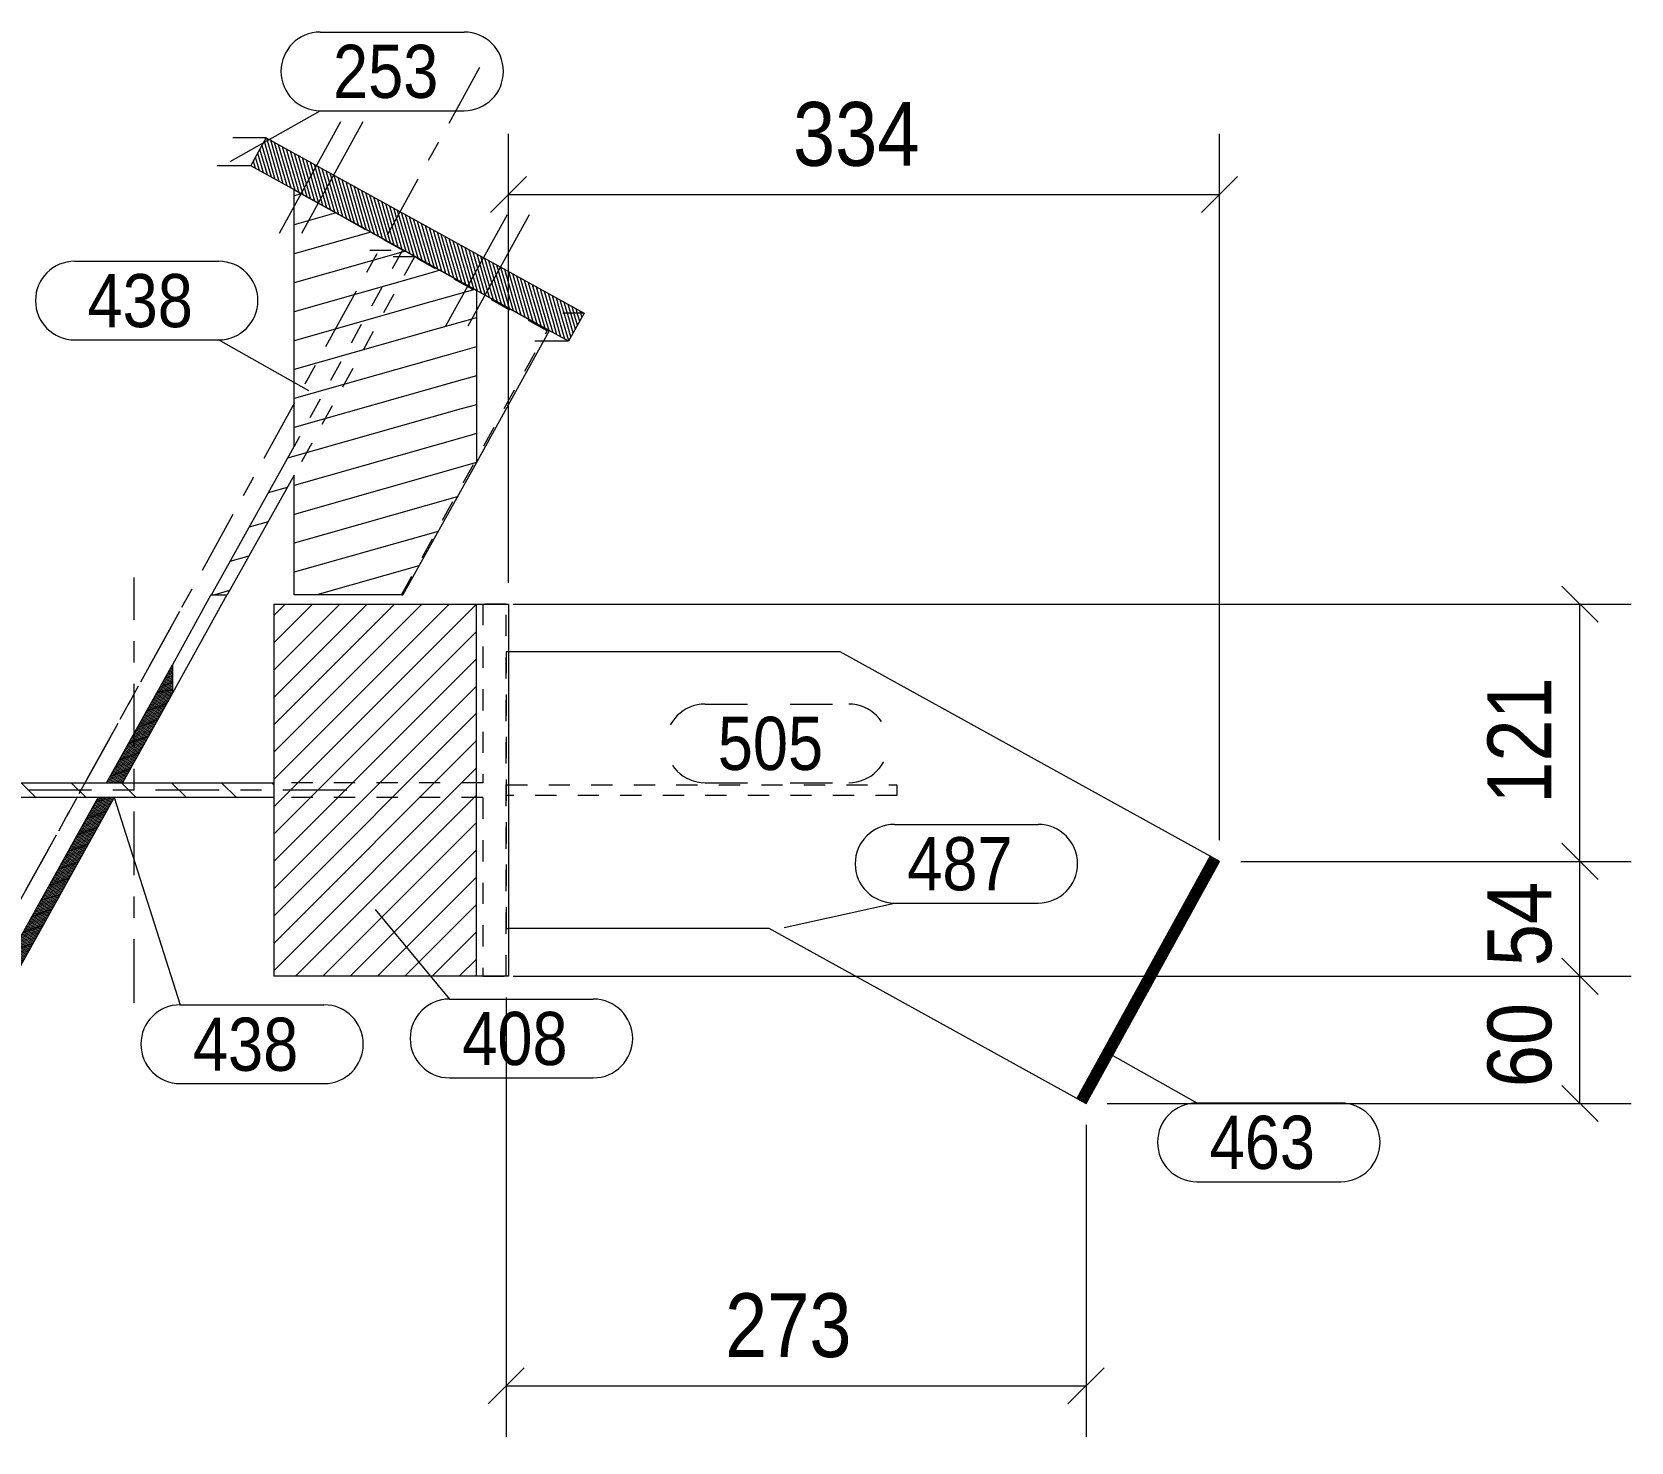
# Model space of a CAD drawing. Header units: millimetres. Extents: x 2 to 825, y 1 to 579.
# Drawn here: x 649.1 to 724.3, y 271 to 337.3 of the extents above; entities that cross this region are included whole.
import ezdxf

# ---------------------------------------------------------------- set-up
doc = ezdxf.new("R2010")
doc.units = ezdxf.units.MM
for name, pattern in [('XKITLINE00', [0]), ('XKITLINE01', [4, 1, -1, 1, -1]), ('XKITLINE02', [4, 2, -2]), ('XKITLINE03', [6, 3, -1, 1, -1])]:
    doc.linetypes.add(name, pattern=pattern)
for name, color, linetype, lineweight in [('Bolt', 3, 'Continuous', 0), ('Dimensions', 7, 'Continuous', 0), ('OtherObjectType', 7, 'Continuous', 0), ('Part', 2, 'Continuous', 0), ('PartMark', 7, 'Continuous', 0)]:
    doc.layers.add(name, color=color, linetype=linetype, lineweight=lineweight)
doc.styles.add('ARIAL', font='ARIAL.TTF')

# ---------------------------------------------------------------- blocks, each defined once
blk = doc.blocks.new('*A6')
at = {"layer": 'Part', "color": 7, "linetype": 'XKITLINE00', "lineweight": 0}
for p, q in [((637.495, 308.38), (636.395, 309.48)), ((637.495, 306.022), (636.395, 307.122)), ((637.495, 303.665), (636.395, 304.765)), ((637.495, 301.308), (636.395, 302.408)), ((639.852, 301.308), (639.152, 302.008)), ((642.209, 301.308), (641.509, 302.008)), ((644.567, 301.308), (643.867, 302.008)), ((646.924, 301.308), (646.224, 302.008)), ((649.281, 301.308), (648.581, 302.008)), ((651.639, 301.308), (650.939, 302.008)), ((653.996, 301.308), (653.296, 302.008)), ((656.353, 301.308), (655.653, 302.008)), ((658.71, 301.308), (658.01, 302.008)), ((660.45, 301.926), (660.368, 302.008)), ((637.495, 298.95), (636.395, 300.05)), ((637.495, 296.593), (636.395, 297.693)), ((637.495, 294.236), (636.395, 295.336)), ((636.457, 292.916), (636.395, 292.978))]:
    blk.add_line(p, q, dxfattribs=at)
blk = doc.blocks.new('*A7')
at = {"layer": 'Part', "color": 7, "linetype": 'XKITLINE00', "lineweight": 0}
for p, q in [((652.701, 300.847), (651.813, 300.595)), ((652.744, 300.924), (651.856, 300.672)), ((652.787, 301.001), (651.899, 300.749)), ((652.83, 301.077), (651.941, 300.825)), ((652.872, 301.154), (651.984, 300.902)), ((652.915, 301.231), (652.027, 300.979)), ((652.958, 301.308), (652.07, 301.056)), ((652.73, 301.308), (652.113, 301.133)), ((652.502, 301.308), (652.156, 301.209)), ((652.275, 301.308), (652.24, 301.298)), ((652.273, 300.079), (651.385, 299.827)), ((652.315, 300.156), (651.427, 299.904)), ((652.358, 300.233), (651.47, 299.981)), ((652.401, 300.31), (651.513, 300.058)), ((652.444, 300.386), (651.556, 300.134)), ((652.487, 300.463), (651.599, 300.211)), ((652.53, 300.54), (651.642, 300.288)), ((652.572, 300.617), (651.684, 300.365)), ((652.615, 300.693), (651.727, 300.441)), ((652.658, 300.77), (651.77, 300.518)), ((651.844, 299.311), (650.956, 299.059)), ((651.887, 299.388), (650.999, 299.136)), ((651.93, 299.465), (651.042, 299.213)), ((651.973, 299.542), (651.085, 299.29)), ((652.016, 299.618), (651.127, 299.366)), ((652.058, 299.695), (651.17, 299.443)), ((652.101, 299.772), (651.213, 299.52)), ((652.144, 299.849), (651.256, 299.597)), ((652.187, 299.926), (651.299, 299.674)), ((652.23, 300.002), (651.342, 299.75)), ((651.459, 298.62), (650.571, 298.368)), ((651.501, 298.697), (650.613, 298.445)), ((651.544, 298.774), (650.656, 298.522)), ((651.587, 298.851), (650.699, 298.599)), ((651.63, 298.927), (650.742, 298.675)), ((651.673, 299.004), (650.785, 298.752)), ((651.716, 299.081), (650.828, 298.829)), ((651.758, 299.158), (650.87, 298.906)), ((651.801, 299.235), (650.913, 298.983)), ((651.03, 297.852), (650.142, 297.6)), ((651.073, 297.929), (650.185, 297.677)), ((651.116, 298.006), (650.228, 297.754)), ((651.159, 298.083), (650.271, 297.831)), ((651.202, 298.16), (650.313, 297.908)), ((651.244, 298.236), (650.356, 297.984)), ((651.287, 298.313), (650.399, 298.061)), ((651.33, 298.39), (650.442, 298.138)), ((651.373, 298.467), (650.485, 298.215)), ((651.416, 298.543), (650.528, 298.291)), ((650.602, 297.085), (649.714, 296.833)), ((650.645, 297.161), (649.757, 296.909)), ((650.687, 297.238), (649.799, 296.986)), ((650.73, 297.315), (649.842, 297.063)), ((650.773, 297.392), (649.885, 297.14)), ((650.816, 297.468), (649.928, 297.216)), ((650.859, 297.545), (649.971, 297.293)), ((650.902, 297.622), (650.014, 297.37)), ((650.945, 297.699), (650.056, 297.447)), ((650.987, 297.776), (650.099, 297.524)), ((650.173, 296.317), (649.285, 296.065)), ((650.216, 296.393), (649.328, 296.141)), ((650.259, 296.47), (649.371, 296.218)), ((650.302, 296.547), (649.414, 296.295)), ((650.345, 296.624), (649.457, 296.372)), ((650.388, 296.701), (649.5, 296.449)), ((650.43, 296.777), (649.542, 296.525)), ((650.473, 296.854), (649.585, 296.602)), ((650.516, 296.931), (649.628, 296.679)), ((650.559, 297.008), (649.671, 296.756)), ((649.745, 295.549), (648.857, 295.297)), ((649.788, 295.626), (648.9, 295.374)), ((649.831, 295.702), (648.943, 295.45)), ((649.873, 295.779), (648.985, 295.527)), ((649.916, 295.856), (649.028, 295.604)), ((649.959, 295.933), (649.071, 295.681)), ((650.002, 296.01), (649.114, 295.758)), ((650.045, 296.086), (649.157, 295.834)), ((650.088, 296.163), (649.2, 295.911)), ((650.131, 296.24), (649.242, 295.988)), ((649.359, 294.858), (648.471, 294.606)), ((649.402, 294.935), (648.514, 294.683)), ((649.445, 295.011), (648.557, 294.759)), ((649.488, 295.088), (648.6, 294.836)), ((649.531, 295.165), (648.643, 294.913)), ((649.574, 295.242), (648.686, 294.99)), ((649.616, 295.318), (648.728, 295.066)), ((649.659, 295.395), (648.771, 295.143)), ((649.702, 295.472), (648.814, 295.22)), ((648.931, 294.09), (648.043, 293.838)), ((648.974, 294.167), (648.086, 293.915)), ((649.017, 294.243), (648.129, 293.991)), ((649.06, 294.32), (648.171, 294.068)), ((649.102, 294.397), (648.214, 294.145)), ((649.145, 294.474), (648.257, 294.222)), ((649.188, 294.551), (648.3, 294.299)), ((649.231, 294.627), (648.343, 294.375)), ((649.274, 294.704), (648.386, 294.452)), ((649.317, 294.781), (648.428, 294.529)), ((648.503, 293.322), (647.615, 293.07)), ((648.545, 293.399), (647.657, 293.147)), ((648.588, 293.476), (647.7, 293.224)), ((648.631, 293.552), (647.743, 293.3)), ((648.674, 293.629), (647.786, 293.377)), ((648.717, 293.706), (647.829, 293.454)), ((648.76, 293.783), (647.872, 293.531)), ((648.802, 293.86), (647.914, 293.608)), ((648.845, 293.936), (647.957, 293.684)), ((648.888, 294.013), (648, 293.761)), ((648.074, 292.554), (647.186, 292.302)), ((648.117, 292.631), (647.229, 292.379)), ((648.16, 292.708), (647.272, 292.456)), ((648.203, 292.785), (647.315, 292.533)), ((648.246, 292.861), (647.357, 292.609)), ((648.288, 292.938), (647.4, 292.686)), ((648.331, 293.015), (647.443, 292.763)), ((648.374, 293.092), (647.486, 292.84)), ((648.417, 293.168), (647.529, 292.916)), ((648.46, 293.245), (647.572, 292.993)), ((647.646, 291.786), (646.758, 291.534)), ((647.689, 291.863), (646.801, 291.611)), ((647.731, 291.94), (646.843, 291.688)), ((647.774, 292.017), (646.886, 291.765)), ((647.817, 292.093), (646.929, 291.841)), ((647.86, 292.17), (646.972, 291.918)), ((647.903, 292.247), (647.015, 291.995)), ((647.946, 292.324), (647.058, 292.072)), ((647.988, 292.401), (647.1, 292.149)), ((648.031, 292.477), (647.143, 292.225)), ((647.26, 291.095), (646.372, 290.843)), ((647.303, 291.172), (646.415, 290.92)), ((647.346, 291.249), (646.458, 290.997)), ((647.389, 291.326), (646.501, 291.074)), ((647.432, 291.402), (646.543, 291.15)), ((647.474, 291.479), (646.586, 291.227)), ((647.517, 291.556), (646.629, 291.304)), ((647.56, 291.633), (646.672, 291.381)), ((647.603, 291.71), (646.715, 291.458)), ((646.832, 290.327), (645.944, 290.075)), ((646.875, 290.404), (645.987, 290.152)), ((646.917, 290.481), (646.029, 290.229)), ((646.96, 290.558), (646.072, 290.306)), ((647.003, 290.635), (646.115, 290.383)), ((647.046, 290.711), (646.158, 290.459)), ((647.089, 290.788), (646.201, 290.536)), ((647.132, 290.865), (646.244, 290.613)), ((647.175, 290.942), (646.286, 290.69)), ((647.217, 291.018), (646.329, 290.766)), ((646.403, 289.56), (645.515, 289.308)), ((646.446, 289.636), (645.558, 289.384)), ((646.489, 289.713), (645.601, 289.461)), ((646.532, 289.79), (645.644, 289.538)), ((646.575, 289.867), (645.687, 289.615)), ((646.618, 289.943), (645.73, 289.691)), ((646.66, 290.02), (645.772, 289.768)), ((646.703, 290.097), (645.815, 289.845)), ((646.746, 290.174), (645.858, 289.922)), ((646.789, 290.251), (645.901, 289.999)), ((645.975, 288.792), (645.087, 288.54)), ((646.018, 288.868), (645.13, 288.616)), ((646.061, 288.945), (645.173, 288.693)), ((646.104, 289.022), (645.215, 288.77)), ((646.146, 289.099), (645.258, 288.847)), ((646.189, 289.176), (645.301, 288.924)), ((646.232, 289.252), (645.344, 289)), ((646.275, 289.329), (645.387, 289.077)), ((646.318, 289.406), (645.43, 289.154)), ((646.361, 289.483), (645.472, 289.231)), ((645.547, 288.024), (644.659, 287.772)), ((645.589, 288.101), (644.701, 287.849)), ((645.632, 288.177), (644.744, 287.925)), ((645.675, 288.254), (644.787, 288.002)), ((645.718, 288.331), (644.83, 288.079)), ((645.761, 288.408), (644.873, 288.156)), ((645.804, 288.485), (644.916, 288.233)), ((645.846, 288.561), (644.958, 288.309)), ((645.889, 288.638), (645.001, 288.386)), ((645.932, 288.715), (645.044, 288.463)), ((645.161, 287.333), (644.273, 287.081)), ((645.204, 287.41), (644.316, 287.158)), ((645.247, 287.486), (644.359, 287.234)), ((645.29, 287.563), (644.401, 287.311)), ((645.332, 287.64), (644.444, 287.388)), ((645.375, 287.717), (644.487, 287.465)), ((645.418, 287.793), (644.53, 287.541)), ((645.461, 287.87), (644.573, 287.618)), ((645.504, 287.947), (644.616, 287.695)), ((644.733, 286.565), (643.845, 286.313)), ((644.775, 286.642), (643.887, 286.39)), ((644.818, 286.718), (643.93, 286.466)), ((644.861, 286.795), (643.973, 286.543)), ((644.904, 286.872), (644.016, 286.62)), ((644.947, 286.949), (644.059, 286.697)), ((644.99, 287.026), (644.102, 286.774)), ((645.032, 287.102), (644.144, 286.85)), ((645.075, 287.179), (644.187, 286.927)), ((645.118, 287.256), (644.23, 287.004)), ((644.304, 285.797), (643.416, 285.545)), ((644.347, 285.874), (643.459, 285.622)), ((644.39, 285.951), (643.502, 285.699)), ((644.433, 286.027), (643.545, 285.775)), ((644.476, 286.104), (643.587, 285.852)), ((644.518, 286.181), (643.63, 285.929)), ((644.561, 286.258), (643.673, 286.006)), ((644.604, 286.335), (643.716, 286.083)), ((644.647, 286.411), (643.759, 286.159)), ((644.69, 286.488), (643.802, 286.236)), ((643.876, 285.029), (642.988, 284.777)), ((643.919, 285.106), (643.031, 284.854)), ((643.961, 285.183), (643.073, 284.931)), ((644.004, 285.26), (643.116, 285.008)), ((644.047, 285.336), (643.159, 285.084)), ((644.09, 285.413), (643.202, 285.161)), ((644.133, 285.49), (643.245, 285.238)), ((644.176, 285.567), (643.288, 285.315)), ((644.219, 285.643), (643.33, 285.391)), ((644.261, 285.72), (643.373, 285.468)), ((643.49, 284.338), (642.602, 284.086)), ((643.533, 284.415), (642.645, 284.163)), ((643.576, 284.492), (642.688, 284.24)), ((643.619, 284.568), (642.731, 284.316)), ((643.662, 284.645), (642.774, 284.393)), ((643.704, 284.722), (642.816, 284.47)), ((643.747, 284.799), (642.859, 284.547)), ((643.79, 284.876), (642.902, 284.624)), ((643.833, 284.952), (642.945, 284.7)), ((643.062, 283.57), (642.174, 283.318)), ((643.105, 283.647), (642.217, 283.395)), ((643.147, 283.724), (642.259, 283.472)), ((643.19, 283.801), (642.302, 283.549)), ((643.233, 283.877), (642.345, 283.625)), ((643.276, 283.954), (642.388, 283.702)), ((643.319, 284.031), (642.431, 283.779)), ((643.362, 284.108), (642.474, 283.856)), ((643.405, 284.185), (642.516, 283.933)), ((643.447, 284.261), (642.559, 284.009)), ((642.633, 282.802), (641.745, 282.55)), ((642.676, 282.879), (641.788, 282.627)), ((642.719, 282.956), (641.831, 282.704)), ((642.762, 283.033), (641.874, 282.781)), ((642.805, 283.11), (641.917, 282.858)), ((642.848, 283.186), (641.96, 282.934)), ((642.89, 283.263), (642.002, 283.011)), ((642.933, 283.34), (642.045, 283.088)), ((642.976, 283.417), (642.088, 283.165)), ((643.019, 283.493), (642.131, 283.241)), ((642.205, 282.035), (641.317, 281.783)), ((642.248, 282.111), (641.36, 281.859)), ((642.291, 282.188), (641.403, 281.936)), ((642.334, 282.265), (641.445, 282.013)), ((642.376, 282.342), (641.488, 282.09)), ((642.419, 282.418), (641.531, 282.166)), ((642.462, 282.495), (641.574, 282.243)), ((642.505, 282.572), (641.617, 282.32)), ((642.548, 282.649), (641.66, 282.397)), ((642.591, 282.726), (641.702, 282.474)), ((641.777, 281.267), (640.889, 281.015)), ((641.819, 281.343), (640.931, 281.091)), ((641.862, 281.42), (640.974, 281.168)), ((641.905, 281.497), (641.017, 281.245)), ((641.948, 281.574), (641.06, 281.322)), ((641.991, 281.651), (641.103, 281.399)), ((642.034, 281.727), (641.146, 281.475)), ((642.076, 281.804), (641.188, 281.552)), ((642.119, 281.881), (641.231, 281.629)), ((642.162, 281.958), (641.274, 281.706)), ((641.391, 280.576), (640.503, 280.324)), ((641.434, 280.652), (640.546, 280.4)), ((641.477, 280.729), (640.589, 280.477)), ((641.52, 280.806), (640.631, 280.554)), ((641.562, 280.883), (640.674, 280.631)), ((641.605, 280.96), (640.717, 280.708)), ((641.648, 281.036), (640.76, 280.784)), ((641.691, 281.113), (640.803, 280.861)), ((641.734, 281.19), (640.846, 280.938)), ((640.963, 279.808), (640.075, 279.556)), ((641.005, 279.885), (640.117, 279.633)), ((641.048, 279.961), (640.16, 279.709)), ((641.091, 280.038), (640.203, 279.786)), ((641.134, 280.115), (640.246, 279.863)), ((641.177, 280.192), (640.289, 279.94)), ((641.22, 280.268), (640.332, 280.016)), ((641.263, 280.345), (640.374, 280.093)), ((641.305, 280.422), (640.417, 280.17)), ((641.348, 280.499), (640.46, 280.247)), ((640.534, 279.04), (639.646, 278.788)), ((640.577, 279.117), (639.689, 278.865)), ((640.62, 279.193), (639.732, 278.941)), ((640.663, 279.27), (639.775, 279.018)), ((640.706, 279.347), (639.818, 279.095)), ((640.748, 279.424), (639.86, 279.172)), ((640.791, 279.501), (639.903, 279.249)), ((640.834, 279.577), (639.946, 279.325)), ((640.877, 279.654), (639.989, 279.402)), ((640.92, 279.731), (640.032, 279.479)), ((640.106, 278.272), (639.218, 278.02)), ((640.149, 278.349), (639.261, 278.097)), ((640.191, 278.426), (639.303, 278.174)), ((640.234, 278.502), (639.346, 278.25)), ((640.277, 278.579), (639.389, 278.327)), ((640.32, 278.656), (639.432, 278.404)), ((640.363, 278.733), (639.475, 278.481)), ((640.406, 278.81), (639.518, 278.558)), ((640.449, 278.886), (639.56, 278.634)), ((640.491, 278.963), (639.603, 278.711)), ((639.347, 277.54), (638.875, 277.406)), ((639.33, 277.599), (638.918, 277.483)), ((639.313, 277.659), (638.961, 277.559)), ((639.296, 277.719), (639.004, 277.636)), ((639.279, 277.779), (639.046, 277.713)), ((639.262, 277.839), (639.089, 277.79)), ((639.245, 277.898), (639.132, 277.866)), ((639.228, 277.958), (639.175, 277.943)), ((640.063, 278.195), (639.228, 277.958)), ((640.02, 278.118), (639.245, 277.898)), ((639.977, 278.042), (639.262, 277.839)), ((639.934, 277.965), (639.279, 277.779)), ((639.892, 277.888), (639.296, 277.719)), ((639.849, 277.811), (639.313, 277.659)), ((639.806, 277.735), (639.33, 277.599)), ((639.763, 277.658), (639.347, 277.54)), ((639.72, 277.581), (639.364, 277.48)), ((639.677, 277.504), (639.381, 277.42)), ((639.432, 277.241), (638.661, 277.022)), ((639.449, 277.181), (638.676, 276.961)), ((639.415, 277.3), (638.704, 277.099)), ((639.398, 277.36), (638.746, 277.175)), ((639.463, 277.12), (638.753, 276.919)), ((639.381, 277.42), (638.789, 277.252)), ((639.42, 277.043), (638.83, 276.876)), ((639.364, 277.48), (638.832, 277.329)), ((639.378, 276.967), (638.908, 276.833)), ((639.335, 276.89), (638.985, 276.791)), ((639.292, 276.813), (639.062, 276.748)), ((639.635, 277.427), (639.398, 277.36)), ((639.592, 277.351), (639.415, 277.3)), ((639.549, 277.274), (639.432, 277.241)), ((639.506, 277.197), (639.449, 277.181)), ((639.249, 276.736), (639.167, 276.713))]:
    blk.add_line(p, q, dxfattribs=at)
blk = doc.blocks.new('*A8')
at = {"layer": 'Part', "color": 7, "linetype": 'XKITLINE00', "lineweight": 0}
for p, q in [((661.77, 329.692), (661.417, 329.592)), ((663.399, 328.793), (661.417, 328.231)), ((665.027, 327.895), (661.417, 326.87)), ((666.656, 326.996), (661.417, 325.509)), ((667.495, 325.874), (661.417, 324.149)), ((668.284, 326.097), (667.495, 325.874)), ((669.913, 325.199), (667.853, 324.614)), ((667.853, 324.614), (661.417, 322.788)), ((669.997, 323.862), (668.21, 323.355)), ((668.21, 323.355), (661.417, 321.427)), ((668.567, 322.096), (661.417, 320.067)), ((669.997, 322.501), (668.567, 322.096)), ((669.997, 321.14), (668.925, 320.836)), ((668.925, 320.836), (661.417, 318.706)), ((669.997, 319.78), (669.282, 319.577)), ((669.282, 319.577), (661.11, 317.258)), ((669.639, 318.318), (661.417, 315.984)), ((669.997, 318.419), (669.639, 318.318)), ((669.997, 317.058), (661.417, 314.624)), ((661.096, 315.893), (660.208, 315.641)), ((669.095, 315.442), (661.417, 313.263)), ((660.194, 314.277), (659.306, 314.025)), ((668.193, 313.825), (661.417, 311.902)), ((659.292, 312.66), (658.404, 312.408)), ((667.291, 312.208), (662.486, 310.845)), ((658.39, 311.043), (657.691, 310.845)), ((655.51, 306.874), (655.28, 306.809)), ((655.493, 306.934), (655.323, 306.886)), ((655.476, 306.994), (655.365, 306.962)), ((655.459, 307.054), (655.408, 307.039)), ((655.697, 307.186), (655.451, 307.116)), ((655.697, 307.121), (655.459, 307.054)), ((655.697, 307.056), (655.476, 306.994)), ((655.697, 306.992), (655.493, 306.934)), ((655.697, 307.25), (655.494, 307.193)), ((655.697, 306.927), (655.51, 306.874)), ((655.697, 306.862), (655.527, 306.814)), ((655.697, 307.315), (655.537, 307.27)), ((655.697, 307.38), (655.58, 307.346)), ((655.697, 307.444), (655.622, 307.423)), ((655.696, 307.509), (655.665, 307.5)), ((655.654, 306.139), (654.766, 305.887)), ((655.697, 306.216), (654.809, 305.964)), ((655.68, 306.276), (654.851, 306.041)), ((655.663, 306.336), (654.894, 306.118)), ((655.646, 306.396), (654.937, 306.195)), ((655.629, 306.455), (654.98, 306.271)), ((655.612, 306.515), (655.023, 306.348)), ((655.595, 306.575), (655.066, 306.425)), ((655.578, 306.635), (655.108, 306.502)), ((655.561, 306.695), (655.151, 306.578)), ((655.544, 306.755), (655.194, 306.655)), ((655.527, 306.814), (655.237, 306.732)), ((655.697, 306.798), (655.544, 306.755)), ((655.697, 306.733), (655.561, 306.695)), ((655.697, 306.669), (655.578, 306.635)), ((655.697, 306.604), (655.595, 306.575)), ((655.697, 306.539), (655.612, 306.515)), ((655.697, 306.475), (655.629, 306.455)), ((655.697, 306.41), (655.646, 306.396)), ((655.697, 306.345), (655.663, 306.336)), ((655.697, 306.281), (655.68, 306.276)), ((655.225, 305.372), (654.337, 305.12)), ((655.268, 305.448), (654.38, 305.196)), ((655.311, 305.525), (654.423, 305.273)), ((655.354, 305.602), (654.466, 305.35)), ((655.397, 305.679), (654.509, 305.427)), ((655.44, 305.755), (654.551, 305.503)), ((655.482, 305.832), (654.594, 305.58)), ((655.525, 305.909), (654.637, 305.657)), ((655.568, 305.986), (654.68, 305.734)), ((655.611, 306.063), (654.723, 305.811)), ((654.797, 304.604), (653.909, 304.352)), ((654.84, 304.68), (653.952, 304.428)), ((654.883, 304.757), (653.995, 304.505)), ((654.925, 304.834), (654.037, 304.582)), ((654.968, 304.911), (654.08, 304.659)), ((655.011, 304.988), (654.123, 304.736)), ((655.054, 305.064), (654.166, 304.812)), ((655.097, 305.141), (654.209, 304.889)), ((655.14, 305.218), (654.252, 304.966)), ((655.183, 305.295), (654.294, 305.043)), ((654.369, 303.836), (653.48, 303.584)), ((654.411, 303.913), (653.523, 303.661)), ((654.454, 303.989), (653.566, 303.737)), ((654.497, 304.066), (653.609, 303.814)), ((654.54, 304.143), (653.652, 303.891)), ((654.583, 304.22), (653.695, 303.968)), ((654.626, 304.297), (653.738, 304.045)), ((654.668, 304.373), (653.78, 304.121)), ((654.711, 304.45), (653.823, 304.198)), ((654.754, 304.527), (653.866, 304.275)), ((653.94, 303.068), (653.052, 302.816)), ((653.983, 303.145), (653.095, 302.893)), ((654.026, 303.222), (653.138, 302.97)), ((654.069, 303.298), (653.181, 303.046)), ((654.111, 303.375), (653.223, 303.123)), ((654.154, 303.452), (653.266, 303.2)), ((654.197, 303.529), (653.309, 303.277)), ((654.24, 303.605), (653.352, 303.353)), ((654.283, 303.682), (653.395, 303.43)), ((654.326, 303.759), (653.438, 303.507)), ((653.555, 302.377), (652.666, 302.125)), ((653.597, 302.454), (652.709, 302.202)), ((653.64, 302.53), (652.752, 302.278)), ((653.683, 302.607), (652.795, 302.355)), ((653.726, 302.684), (652.838, 302.432)), ((653.769, 302.761), (652.881, 302.509)), ((653.812, 302.838), (652.924, 302.586)), ((653.854, 302.914), (652.966, 302.662)), ((653.897, 302.991), (653.009, 302.739)), ((653.512, 302.3), (652.624, 302.048)), ((653.469, 302.223), (652.709, 302.008)), ((653.426, 302.147), (652.937, 302.008)), ((653.383, 302.07), (653.165, 302.008))]:
    blk.add_line(p, q, dxfattribs=at)
blk = doc.blocks.new('*A10')
at = {"layer": 'Part', "color": 7, "linetype": 'XKITLINE00', "lineweight": 0}
for p, q in [((660.163, 330.579), (659.814, 331.786)), ((660.35, 330.476), (659.918, 331.971)), ((660.536, 330.373), (660.021, 332.156)), ((660.723, 330.27), (660.133, 332.311)), ((660.909, 330.167), (660.32, 332.208)), ((661.096, 330.064), (660.506, 332.105)), ((661.282, 329.961), (660.693, 332.002)), ((661.469, 329.858), (660.88, 331.899)), ((661.656, 329.755), (661.066, 331.796)), ((661.842, 329.652), (661.253, 331.693)), ((659.603, 330.888), (659.504, 331.23)), ((659.79, 330.785), (659.608, 331.415)), ((659.976, 330.682), (659.711, 331.601)), ((662.029, 329.549), (661.439, 331.59)), ((662.215, 329.446), (661.626, 331.487)), ((662.402, 329.343), (661.813, 331.384)), ((662.589, 329.24), (661.999, 331.281)), ((662.775, 329.137), (662.186, 331.178)), ((662.962, 329.034), (662.372, 331.075)), ((663.148, 328.931), (662.559, 330.972)), ((663.335, 328.828), (662.746, 330.869)), ((663.522, 328.726), (662.932, 330.766)), ((663.708, 328.623), (663.119, 330.663)), ((663.895, 328.52), (663.305, 330.56)), ((664.081, 328.417), (663.492, 330.457)), ((664.268, 328.314), (663.679, 330.354)), ((664.455, 328.211), (663.865, 330.251)), ((664.641, 328.108), (664.052, 330.148)), ((664.828, 328.005), (664.238, 330.045)), ((665.014, 327.902), (664.425, 329.942)), ((665.201, 327.799), (664.612, 329.84)), ((665.388, 327.696), (664.798, 329.737)), ((665.574, 327.593), (664.985, 329.634)), ((665.761, 327.49), (665.171, 329.531)), ((665.947, 327.387), (665.358, 329.428)), ((666.134, 327.284), (665.544, 329.325)), ((666.32, 327.181), (665.731, 329.222)), ((666.507, 327.078), (665.918, 329.119)), ((666.694, 326.975), (666.104, 329.016)), ((666.88, 326.872), (666.291, 328.913)), ((667.067, 326.769), (666.477, 328.81)), ((667.253, 326.666), (666.664, 328.707)), ((667.44, 326.563), (666.851, 328.604)), ((667.627, 326.46), (667.037, 328.501)), ((667.813, 326.357), (667.224, 328.398)), ((668, 326.254), (667.41, 328.295)), ((668.186, 326.152), (667.597, 328.192)), ((668.373, 326.049), (667.784, 328.089)), ((668.56, 325.946), (667.97, 327.986)), ((668.746, 325.843), (668.157, 327.883)), ((668.933, 325.74), (668.343, 327.78)), ((669.119, 325.637), (668.53, 327.677)), ((669.306, 325.534), (668.717, 327.574)), ((669.493, 325.431), (668.903, 327.471)), ((669.679, 325.328), (669.09, 327.368)), ((669.866, 325.225), (669.276, 327.266)), ((670.052, 325.122), (669.463, 327.163)), ((670.239, 325.019), (669.65, 327.06)), ((670.426, 324.916), (669.836, 326.957)), ((670.612, 324.813), (670.023, 326.854)), ((670.799, 324.71), (670.209, 326.751)), ((670.985, 324.607), (670.396, 326.648)), ((671.172, 324.504), (670.582, 326.545)), ((671.359, 324.401), (670.769, 326.442)), ((671.545, 324.298), (670.956, 326.339)), ((671.732, 324.195), (671.142, 326.236)), ((671.918, 324.092), (671.329, 326.133)), ((672.105, 323.989), (671.515, 326.03)), ((672.291, 323.886), (671.702, 325.927)), ((672.478, 323.783), (671.889, 325.824)), ((672.665, 323.68), (672.075, 325.721)), ((672.851, 323.578), (672.262, 325.618)), ((673.034, 323.488), (672.448, 325.515)), ((673.179, 323.53), (672.635, 325.412)), ((673.323, 323.572), (672.822, 325.309)), ((673.468, 323.614), (673.008, 325.206)), ((673.613, 323.656), (673.195, 325.103)), ((673.758, 323.697), (673.381, 325)), ((673.903, 323.739), (673.568, 324.897)), ((674.047, 323.781), (673.755, 324.794)), ((674.192, 323.823), (673.941, 324.692)), ((674.337, 323.865), (674.128, 324.589)), ((674.482, 323.907), (674.314, 324.486)), ((674.626, 323.948), (674.501, 324.383)), ((674.771, 323.99), (674.688, 324.28)), ((674.916, 324.032), (674.874, 324.177)), ((673.038, 323.475), (673.034, 323.488)), ((673.224, 323.372), (673.179, 323.53)), ((673.411, 323.269), (673.323, 323.572)), ((673.598, 323.166), (673.468, 323.614)), ((673.784, 323.063), (673.613, 323.656)), ((673.971, 322.96), (673.758, 323.697)), ((674.157, 322.857), (673.903, 323.739)), ((674.337, 322.777), (674.047, 323.781)), ((674.441, 322.962), (674.192, 323.823)), ((674.544, 323.148), (674.337, 323.865)), ((674.647, 323.333), (674.482, 323.907)), ((674.751, 323.518), (674.626, 323.948)), ((674.854, 323.703), (674.771, 323.99)), ((674.957, 323.889), (674.916, 324.032))]:
    blk.add_line(p, q, dxfattribs=at)
blk = doc.blocks.new('*A11')
at = {"layer": 'Part', "color": 7, "linetype": 'XKITLINE00', "lineweight": 0}
for p, q in [((661.007, 310.408), (660.463, 309.864)), ((662.292, 310.408), (660.463, 308.579)), ((663.576, 310.408), (660.463, 307.295)), ((664.86, 310.408), (660.463, 306.011)), ((666.144, 310.408), (660.463, 304.727)), ((667.428, 310.408), (660.463, 303.443)), ((668.712, 310.408), (660.463, 302.159)), ((669.997, 310.408), (660.463, 300.874)), ((669.997, 310.408), (669.997, 310.408)), ((669.997, 309.124), (660.463, 299.59)), ((669.997, 307.839), (660.463, 298.306)), ((669.997, 306.555), (660.463, 297.022)), ((669.997, 305.271), (660.463, 295.738)), ((669.997, 303.987), (660.463, 294.453)), ((669.997, 302.703), (660.463, 293.169)), ((669.997, 301.418), (661.486, 292.908)), ((669.997, 300.134), (662.77, 292.908)), ((669.997, 298.85), (664.054, 292.908)), ((669.997, 297.566), (665.338, 292.908)), ((669.997, 296.282), (666.623, 292.908)), ((669.997, 294.998), (667.907, 292.908)), ((669.997, 293.713), (669.191, 292.908))]:
    blk.add_line(p, q, dxfattribs=at)
blk = doc.blocks.new('*A12')
at = {"layer": 'Part', "color": 7, "linetype": 'XKITLINE00', "lineweight": 0}
for p, q in [((704.685, 297.84), (704.006, 297.644)), ((704.718, 297.899), (704.039, 297.703)), ((704.751, 297.958), (704.071, 297.762)), ((704.783, 298.017), (704.104, 297.821)), ((704.816, 298.076), (704.136, 297.88)), ((704.848, 298.135), (704.169, 297.938)), ((704.881, 298.194), (704.201, 297.997)), ((704.913, 298.253), (704.234, 298.056)), ((704.946, 298.311), (704.266, 298.115)), ((704.887, 298.344), (704.299, 298.174)), ((704.828, 298.377), (704.332, 298.233)), ((704.769, 298.409), (704.364, 298.292)), ((704.71, 298.442), (704.397, 298.351)), ((704.651, 298.474), (704.429, 298.41)), ((704.592, 298.507), (704.462, 298.469)), ((704.52, 298.536), (704.494, 298.528)), ((704.262, 297.073), (703.583, 296.877)), ((704.295, 297.132), (703.616, 296.936)), ((704.327, 297.191), (703.648, 296.995)), ((704.36, 297.25), (703.681, 297.054)), ((704.393, 297.309), (703.713, 297.113)), ((704.425, 297.368), (703.746, 297.172)), ((704.458, 297.427), (703.778, 297.231)), ((704.49, 297.486), (703.811, 297.29)), ((704.523, 297.545), (703.843, 297.349)), ((704.555, 297.604), (703.876, 297.408)), ((704.588, 297.663), (703.908, 297.467)), ((704.62, 297.722), (703.941, 297.526)), ((704.653, 297.781), (703.974, 297.585)), ((703.839, 296.307), (703.16, 296.111)), ((703.872, 296.366), (703.192, 296.17)), ((703.904, 296.425), (703.225, 296.228)), ((703.937, 296.484), (703.258, 296.287)), ((703.969, 296.543), (703.29, 296.346)), ((704.002, 296.601), (703.323, 296.405)), ((704.035, 296.66), (703.355, 296.464)), ((704.067, 296.719), (703.388, 296.523)), ((704.1, 296.778), (703.42, 296.582)), ((704.132, 296.837), (703.453, 296.641)), ((704.165, 296.896), (703.485, 296.7)), ((704.197, 296.955), (703.518, 296.759)), ((704.23, 297.014), (703.55, 296.818)), ((703.449, 295.599), (702.769, 295.403)), ((703.481, 295.658), (702.802, 295.462)), ((703.514, 295.717), (702.834, 295.521)), ((703.546, 295.776), (702.867, 295.58)), ((703.579, 295.835), (702.899, 295.639)), ((703.611, 295.894), (702.932, 295.698)), ((703.644, 295.953), (702.965, 295.757)), ((703.676, 296.012), (702.997, 295.816)), ((703.709, 296.071), (703.03, 295.875)), ((703.742, 296.13), (703.062, 295.934)), ((703.774, 296.189), (703.095, 295.993)), ((703.807, 296.248), (703.127, 296.052)), ((703.026, 294.833), (702.346, 294.636)), ((703.058, 294.891), (702.379, 294.695)), ((703.091, 294.95), (702.411, 294.754)), ((703.123, 295.009), (702.444, 294.813)), ((703.156, 295.068), (702.476, 294.872)), ((703.188, 295.127), (702.509, 294.931)), ((703.221, 295.186), (702.541, 294.99)), ((703.253, 295.245), (702.574, 295.049)), ((703.286, 295.304), (702.607, 295.108)), ((703.318, 295.363), (702.639, 295.167)), ((703.351, 295.422), (702.672, 295.226)), ((703.384, 295.481), (702.704, 295.285)), ((703.416, 295.54), (702.737, 295.344)), ((702.602, 294.066), (701.923, 293.87)), ((702.635, 294.125), (701.956, 293.929)), ((702.668, 294.184), (701.988, 293.988)), ((702.7, 294.243), (702.021, 294.047)), ((702.733, 294.302), (702.053, 294.106)), ((702.765, 294.361), (702.086, 294.165)), ((702.798, 294.42), (702.118, 294.224)), ((702.83, 294.479), (702.151, 294.283)), ((702.863, 294.538), (702.183, 294.342)), ((702.895, 294.597), (702.216, 294.401)), ((702.928, 294.656), (702.249, 294.46)), ((702.96, 294.715), (702.281, 294.518)), ((702.993, 294.774), (702.314, 294.577)), ((702.179, 293.299), (701.5, 293.103)), ((702.212, 293.358), (701.532, 293.162)), ((702.244, 293.417), (701.565, 293.221)), ((702.277, 293.476), (701.598, 293.28)), ((702.309, 293.535), (701.63, 293.339)), ((702.342, 293.594), (701.663, 293.398)), ((702.375, 293.653), (701.695, 293.457)), ((702.407, 293.712), (701.728, 293.516)), ((702.44, 293.771), (701.76, 293.575)), ((702.472, 293.83), (701.793, 293.634)), ((702.505, 293.889), (701.825, 293.693)), ((702.537, 293.948), (701.858, 293.752)), ((702.57, 294.007), (701.89, 293.811)), ((701.789, 292.592), (701.109, 292.396)), ((701.821, 292.651), (701.142, 292.455)), ((701.854, 292.71), (701.174, 292.514)), ((701.886, 292.769), (701.207, 292.573)), ((701.919, 292.828), (701.24, 292.632)), ((701.951, 292.887), (701.272, 292.691)), ((701.984, 292.946), (701.305, 292.75)), ((702.017, 293.005), (701.337, 292.808)), ((702.049, 293.064), (701.37, 292.867)), ((702.082, 293.123), (701.402, 292.926)), ((702.114, 293.182), (701.435, 292.985)), ((702.147, 293.24), (701.467, 293.044)), ((701.366, 291.825), (700.686, 291.629)), ((701.398, 291.884), (700.719, 291.688)), ((701.431, 291.943), (700.751, 291.747)), ((701.463, 292.002), (700.784, 291.806)), ((701.496, 292.061), (700.816, 291.865)), ((701.528, 292.12), (700.849, 291.924)), ((701.561, 292.179), (700.882, 291.983)), ((701.593, 292.238), (700.914, 292.042)), ((701.626, 292.297), (700.947, 292.101)), ((701.659, 292.356), (700.979, 292.16)), ((701.691, 292.415), (701.012, 292.219)), ((701.724, 292.474), (701.044, 292.278)), ((701.756, 292.533), (701.077, 292.337)), ((700.942, 291.059), (700.263, 290.863)), ((700.975, 291.118), (700.296, 290.922)), ((701.008, 291.177), (700.328, 290.981)), ((701.04, 291.236), (700.361, 291.04)), ((701.073, 291.295), (700.393, 291.098)), ((701.105, 291.354), (700.426, 291.157)), ((701.138, 291.413), (700.458, 291.216)), ((701.17, 291.472), (700.491, 291.275)), ((701.203, 291.53), (700.523, 291.334)), ((701.235, 291.589), (700.556, 291.393)), ((701.268, 291.648), (700.589, 291.452)), ((701.3, 291.707), (700.621, 291.511)), ((701.333, 291.766), (700.654, 291.57)), ((700.519, 290.292), (699.84, 290.096)), ((700.552, 290.351), (699.873, 290.155)), ((700.584, 290.41), (699.905, 290.214)), ((700.617, 290.469), (699.938, 290.273)), ((700.65, 290.528), (699.97, 290.332)), ((700.682, 290.587), (700.003, 290.391)), ((700.715, 290.646), (700.035, 290.45)), ((700.747, 290.705), (700.068, 290.509)), ((700.78, 290.764), (700.1, 290.568)), ((700.812, 290.823), (700.133, 290.627)), ((700.845, 290.882), (700.165, 290.686)), ((700.877, 290.941), (700.198, 290.745)), ((700.91, 291), (700.231, 290.804)), ((700.129, 289.585), (699.449, 289.389)), ((700.161, 289.644), (699.482, 289.447)), ((700.194, 289.703), (699.515, 289.506)), ((700.226, 289.762), (699.547, 289.565)), ((700.259, 289.82), (699.58, 289.624)), ((700.292, 289.879), (699.612, 289.683)), ((700.324, 289.938), (699.645, 289.742)), ((700.357, 289.997), (699.677, 289.801)), ((700.389, 290.056), (699.71, 289.86)), ((700.422, 290.115), (699.742, 289.919)), ((700.454, 290.174), (699.775, 289.978)), ((700.487, 290.233), (699.807, 290.037)), ((699.706, 288.818), (699.026, 288.622)), ((699.738, 288.877), (699.059, 288.681)), ((699.771, 288.936), (699.091, 288.74)), ((699.803, 288.995), (699.124, 288.799)), ((699.836, 289.054), (699.156, 288.858)), ((699.868, 289.113), (699.189, 288.917)), ((699.901, 289.172), (699.222, 288.976)), ((699.933, 289.231), (699.254, 289.035)), ((699.966, 289.29), (699.287, 289.094)), ((699.999, 289.349), (699.319, 289.153)), ((700.031, 289.408), (699.352, 289.212)), ((700.064, 289.467), (699.384, 289.271)), ((700.096, 289.526), (699.417, 289.33)), ((699.283, 288.052), (698.603, 287.855)), ((699.315, 288.11), (698.636, 287.914)), ((699.348, 288.169), (698.668, 287.973)), ((699.38, 288.228), (698.701, 288.032)), ((699.413, 288.287), (698.733, 288.091)), ((699.445, 288.346), (698.766, 288.15)), ((699.478, 288.405), (698.798, 288.209)), ((699.51, 288.464), (698.831, 288.268)), ((699.543, 288.523), (698.864, 288.327)), ((699.575, 288.582), (698.896, 288.386)), ((699.608, 288.641), (698.929, 288.445)), ((699.641, 288.7), (698.961, 288.504)), ((699.673, 288.759), (698.994, 288.563)), ((698.924, 287.403), (698.245, 287.207)), ((698.892, 287.344), (698.25, 287.159)), ((698.957, 287.462), (698.278, 287.266)), ((698.859, 287.285), (698.309, 287.126)), ((698.99, 287.521), (698.31, 287.325)), ((699.022, 287.58), (698.343, 287.384)), ((699.055, 287.639), (698.375, 287.443)), ((699.087, 287.698), (698.408, 287.502)), ((699.12, 287.757), (698.44, 287.561)), ((699.152, 287.816), (698.473, 287.62)), ((699.185, 287.875), (698.506, 287.679)), ((699.217, 287.934), (698.538, 287.737)), ((699.25, 287.993), (698.571, 287.796)), ((698.827, 287.226), (698.368, 287.093)), ((698.794, 287.167), (698.427, 287.061)), ((698.762, 287.108), (698.486, 287.028)), ((698.729, 287.049), (698.545, 286.996)), ((698.696, 286.99), (698.604, 286.963))]:
    blk.add_line(p, q, dxfattribs=at)
blk = doc.blocks.new('*A89')
at = {"layer": 'Bolt', "color": 3, "linetype": 'XKITLINE00', "lineweight": 0}
for p, q in [((660.728, 327.845), (663.623, 333.092)), ((661.777, 327.845), (664.672, 333.092)), ((668.554, 323.479), (671.449, 328.725)), ((669.603, 323.479), (672.498, 328.725))]:
    blk.add_line(p, q, dxfattribs=at)
blk = doc.blocks.new('*A90')
at = {"layer": 'Part', "color": 7, "linetype": 'XKITLINE03', "lineweight": 0}
for p, q in [((653.895, 291.658), (653.895, 311.658)), ((663.895, 301.658), (643.895, 301.658))]:
    blk.add_line(p, q, dxfattribs=at)
at = {"layer": 'Part', "color": 2, "linetype": 'XKITLINE00', "lineweight": 0}
for p, q in [((636.395, 292.908), (636.395, 310.408)), ((636.395, 310.408), (637.495, 310.408)), ((637.495, 310.408), (637.495, 302.008)), ((637.495, 302.008), (660.463, 302.008)), ((660.463, 302.008), (660.463, 301.308)), ((660.463, 301.308), (637.495, 301.308)), ((637.495, 301.308), (637.495, 292.908)), ((636.395, 292.908), (637.495, 292.908))]:
    blk.add_line(p, q, dxfattribs=at)
at = {"layer": 'Part', "color": 7, "linetype": 'XKITLINE01', "lineweight": 0}
for p, q in [((671.395, 310.408), (670.295, 310.408)), ((670.295, 310.408), (670.295, 302.008)), ((671.395, 292.908), (671.395, 310.408)), ((670.295, 302.008), (660.463, 302.008)), ((670.295, 301.308), (660.463, 301.308)), ((670.295, 301.308), (670.295, 292.908)), ((670.295, 292.908), (671.395, 292.908))]:
    blk.add_line(p, q, dxfattribs=at)
blk = doc.blocks.new('*A91')
at = {"layer": 'Part', "color": 7, "linetype": 'XKITLINE03', "lineweight": 0}
blk.add_line((656.027, 310.052), (632.868, 268.08), dxfattribs=at)
at = {"layer": 'Part', "color": 2, "linetype": 'XKITLINE00', "lineweight": 0}
for p, q in [((638.639, 276.982), (652.211, 301.308)), ((652.958, 301.308), (639.21, 276.667)), ((652.211, 301.308), (652.958, 301.308)), ((639.21, 276.667), (638.639, 276.982))]:
    blk.add_line(p, q, dxfattribs=at)
at = {"layer": 'Part', "color": 7, "linetype": 'XKITLINE01', "lineweight": 0}
for p, q in [((652.211, 301.308), (650.629, 301.308)), ((638.639, 276.982), (637.057, 276.982)), ((639.21, 276.667), (637.629, 276.667))]:
    blk.add_line(p, q, dxfattribs=at)
blk = doc.blocks.new('*A92')
at = {"layer": 'Part', "color": 7, "linetype": 'XKITLINE03', "lineweight": 0}
blk.add_line((670.141, 335.63), (646.764, 293.264), dxfattribs=at)
at = {"layer": 'Part', "color": 2, "linetype": 'XKITLINE00', "lineweight": 0}
for p, q in [((661.417, 329.887), (669.997, 325.153)), ((661.417, 317.808), (661.417, 329.887)), ((673.412, 323.247), (669.997, 325.153)), ((669.997, 325.153), (669.997, 317.058)), ((673.412, 323.247), (669.997, 317.058)), ((657.532, 310.845), (661.417, 317.808)), ((669.997, 317.058), (666.53, 310.845)), ((661.417, 316.468), (658.279, 310.845)), ((661.417, 310.845), (661.417, 316.468)), ((658.251, 310.845), (655.697, 306.216)), ((657.511, 310.845), (655.697, 307.556)), ((657.511, 310.845), (657.532, 310.845)), ((657.511, 310.845), (657.532, 310.845)), ((657.532, 310.845), (658.279, 310.845)), ((666.53, 310.845), (661.417, 310.845)), ((652.601, 302.008), (655.697, 307.556)), ((655.697, 307.556), (655.697, 306.216)), ((655.697, 306.216), (653.349, 302.008)), ((652.601, 302.008), (653.349, 302.008))]:
    blk.add_line(p, q, dxfattribs=at)
at = {"layer": 'Part', "color": 7, "linetype": 'XKITLINE01', "lineweight": 0}
for p, q in [((666.513, 327.044), (661.417, 329.887)), ((666.513, 327.044), (661.417, 317.808)), ((667.078, 326.728), (661.417, 316.468)), ((664.988, 327.044), (666.513, 327.044)), ((667.078, 326.728), (665.56, 326.728)), ((673.317, 323.247), (667.078, 326.728)), ((666.474, 310.845), (673.317, 323.247)), ((673.412, 323.247), (673.317, 323.247)), ((666.474, 310.845), (666.53, 310.845)), ((651.02, 302.008), (652.601, 302.008))]:
    blk.add_line(p, q, dxfattribs=at)
blk = doc.blocks.new('*A94')
at = {"layer": 'Part', "color": 2, "linetype": 'XKITLINE00', "lineweight": 0}
for p, q in [((660.113, 332.322), (658.532, 332.322)), ((659.381, 331.01), (660.113, 332.322)), ((660.113, 332.322), (675.061, 324.074)), ((659.381, 331.01), (657.8, 331.01)), ((674.329, 322.762), (659.381, 331.01)), ((675.061, 324.074), (674.329, 322.762)), ((674.329, 322.762), (673.144, 322.762))]:
    blk.add_line(p, q, dxfattribs=at)
at = {"layer": 'Part', "color": 7, "linetype": 'XKITLINE01', "lineweight": 0}
for p, q in [((675.061, 324.074), (673.48, 324.074)), ((673.144, 322.762), (672.748, 322.762))]:
    blk.add_line(p, q, dxfattribs=at)
blk = doc.blocks.new('*A95')
at = {"layer": 'Part', "color": 2, "linetype": 'XKITLINE00', "lineweight": 0}
for p, q in [((660.463, 310.408), (671.499, 310.408)), ((660.463, 310.408), (660.463, 292.908)), ((669.997, 292.908), (669.997, 310.408)), ((671.499, 310.408), (671.499, 292.908)), ((671.499, 292.908), (660.463, 292.908))]:
    blk.add_line(p, q, dxfattribs=at)
at = {"layer": 'Part', "color": 7, "linetype": 'XKITLINE01', "lineweight": 0}
blk.add_line((671.395, 292.908), (671.395, 310.408), dxfattribs=at)
blk = doc.blocks.new('*A96')
at = {"layer": 'Part', "color": 2, "linetype": 'XKITLINE00', "lineweight": 0}
for p, q in [((704.508, 298.553), (698.226, 287.172)), ((704.946, 298.311), (704.508, 298.553)), ((698.664, 286.93), (704.946, 298.311)), ((698.664, 286.93), (698.226, 287.172))]:
    blk.add_line(p, q, dxfattribs=at)
blk = doc.blocks.new('*A97')
at = {"layer": 'Part', "color": 7, "linetype": 'XKITLINE01', "lineweight": 0}
for p, q in [((671.394, 301.408), (671.394, 301.908)), ((671.394, 301.908), (671.395, 301.908)), ((671.394, 301.908), (689.759, 301.908)), ((689.759, 301.908), (689.759, 301.408)), ((689.759, 301.408), (671.394, 301.408))]:
    blk.add_line(p, q, dxfattribs=at)
blk = doc.blocks.new('*A98')
at = {"layer": 'Part', "color": 7, "linetype": 'XKITLINE01', "lineweight": 0}
for p, q in [((671.395, 308.158), (671.395, 295.158)), ((671.499, 308.158), (671.395, 308.158)), ((704.946, 298.311), (704.508, 298.553)), ((698.664, 286.93), (704.946, 298.311)), ((671.395, 295.158), (671.499, 295.158)), ((698.226, 287.172), (698.664, 286.93))]:
    blk.add_line(p, q, dxfattribs=at)
at = {"layer": 'Part', "color": 2, "linetype": 'XKITLINE00', "lineweight": 0}
for p, q in [((687.108, 308.158), (671.499, 308.158)), ((704.508, 298.553), (687.108, 308.158)), ((683.758, 295.158), (671.499, 295.158)), ((698.226, 287.172), (683.758, 295.158))]:
    blk.add_line(p, q, dxfattribs=at)
blk = doc.blocks.new('*A256')
at = {"layer": 'Dimensions', "color": 7, "linetype": 'XKITLINE00', "lineweight": 0}
for p, q in [((721.046, 293.756), (722.743, 292.059)), ((671.724, 292.908), (724.295, 292.908)), ((721.895, 286.93), (721.895, 292.908)), ((721.046, 287.779), (722.743, 286.082)), ((699.664, 286.93), (724.295, 286.93))]:
    blk.add_line(p, q, dxfattribs=at)
at = {"layer": 'Dimensions', "color": 3}
for p in [(721.895, 292.908), (721.895, 286.93)]:
    blk.add_point(p, dxfattribs=at)
at = {"layer": 'Dimensions', "color": 3, "style": 'ARIAL', "width": 0.85}
blk.add_text('60', height=3, rotation=90.00021, dxfattribs=at).set_placement((720.545, 287.694))
blk = doc.blocks.new('*A257')
at = {"layer": 'Dimensions', "color": 7, "linetype": 'XKITLINE00', "lineweight": 0}
for p, q in [((721.046, 299.16), (722.743, 297.463)), ((705.946, 298.311), (724.295, 298.311)), ((721.895, 292.908), (721.895, 298.311)), ((721.046, 293.756), (722.743, 292.059)), ((671.724, 292.908), (724.295, 292.908))]:
    blk.add_line(p, q, dxfattribs=at)
at = {"layer": 'Dimensions', "color": 3}
for p in [(721.895, 298.311), (721.895, 292.908)]:
    blk.add_point(p, dxfattribs=at)
at = {"layer": 'Dimensions', "color": 3, "style": 'ARIAL', "width": 0.85}
blk.add_text('54', height=3, rotation=90.00021, dxfattribs=at).set_placement((720.545, 293.385))
blk = doc.blocks.new('*A258')
at = {"layer": 'Dimensions', "color": 7, "linetype": 'XKITLINE00', "lineweight": 0}
for p, q in [((721.046, 311.256), (722.743, 309.559)), ((671.727, 310.408), (724.295, 310.408)), ((721.895, 298.311), (721.895, 310.408)), ((721.046, 299.16), (722.743, 297.463)), ((705.946, 298.311), (724.295, 298.311))]:
    blk.add_line(p, q, dxfattribs=at)
at = {"layer": 'Dimensions', "color": 3}
for p in [(721.895, 310.408), (721.895, 298.311)]:
    blk.add_point(p, dxfattribs=at)
at = {"layer": 'Dimensions', "color": 3, "style": 'ARIAL', "width": 0.85}
blk.add_text('121', height=3, rotation=90.00021, dxfattribs=at).set_placement((720.545, 301.022))
blk = doc.blocks.new('*A259')
at = {"layer": 'Dimensions', "color": 7, "linetype": 'XKITLINE00', "lineweight": 0}
for p, q in [((671.395, 291.908), (671.395, 271.258)), ((698.664, 285.93), (698.664, 271.258)), ((672.243, 274.506), (670.546, 272.809)), ((699.512, 274.506), (697.815, 272.809)), ((671.395, 273.658), (698.664, 273.658))]:
    blk.add_line(p, q, dxfattribs=at)
at = {"layer": 'Dimensions', "color": 3}
for p in [(671.395, 273.658), (698.664, 273.658)]:
    blk.add_point(p, dxfattribs=at)
at = {"layer": 'Dimensions', "color": 3, "style": 'ARIAL', "width": 0.85}
blk.add_text('273', height=3, dxfattribs=at).set_placement((681.691, 275.008))
blk = doc.blocks.new('*A260')
at = {"layer": 'Dimensions', "color": 7, "linetype": 'XKITLINE00', "lineweight": 0}
for p, q in [((671.499, 311.408), (671.499, 332.508)), ((704.946, 299.311), (704.946, 332.508)), ((672.348, 330.506), (670.651, 328.809)), ((705.794, 330.506), (704.097, 328.809)), ((671.499, 329.658), (704.946, 329.658))]:
    blk.add_line(p, q, dxfattribs=at)
at = {"layer": 'Dimensions', "color": 3}
for p in [(671.499, 329.658), (704.946, 329.658)]:
    blk.add_point(p, dxfattribs=at)
at = {"layer": 'Dimensions', "color": 3, "style": 'ARIAL', "width": 0.85}
blk.add_text('334', height=3, dxfattribs=at).set_placement((684.885, 331.008))
blk = doc.blocks.new('*A261')
at = {"layer": 'PartMark', "color": 7, "linetype": 'XKITLINE00', "lineweight": 0}
for p, q in [((652.958, 301.308), (656.064, 291.566)), ((656.064, 291.566), (662.826, 291.566)), ((656.064, 287.866), (662.826, 287.866))]:
    blk.add_line(p, q, dxfattribs=at)
for centre, start, end in [((656.064, 289.716), 90, 270), ((662.826, 289.716), 270, 90)]:
    blk.add_arc(centre, 1.85, start, end, dxfattribs=at)
at = {"layer": 'PartMark', "color": 3, "style": 'ARIAL', "width": 0.85}
blk.add_text('438', height=2.5, dxfattribs=at).set_placement((656.664, 288.466))
blk = doc.blocks.new('*A262')
at = {"layer": 'PartMark', "color": 7, "linetype": 'XKITLINE00', "lineweight": 0}
for p, q in [((651.107, 326.523), (657.87, 326.523)), ((651.107, 322.823), (657.87, 322.823)), ((662.112, 320.43), (657.87, 322.823))]:
    blk.add_line(p, q, dxfattribs=at)
for centre, start, end in [((651.107, 324.673), 90, 270), ((657.87, 324.673), 270, 90)]:
    blk.add_arc(centre, 1.85, start, end, dxfattribs=at)
at = {"layer": 'PartMark', "color": 3, "style": 'ARIAL', "width": 0.85}
blk.add_text('438', height=2.5, dxfattribs=at).set_placement((651.707, 323.423))
blk = doc.blocks.new('*A264')
at = {"layer": 'PartMark', "color": 7, "linetype": 'XKITLINE00', "lineweight": 0}
for p, q in [((662.652, 337.299), (669.415, 337.299)), ((658.41, 331.207), (662.652, 333.599)), ((662.652, 333.599), (669.415, 333.599))]:
    blk.add_line(p, q, dxfattribs=at)
for centre, start, end in [((662.652, 335.449), 90, 270), ((669.415, 335.449), 270, 90)]:
    blk.add_arc(centre, 1.85, start, end, dxfattribs=at)
at = {"layer": 'PartMark', "color": 3, "style": 'ARIAL', "width": 0.85}
blk.add_text('253', height=2.5, dxfattribs=at).set_placement((663.252, 334.199))
blk = doc.blocks.new('*A265')
at = {"layer": 'PartMark', "color": 7, "linetype": 'XKITLINE00', "lineweight": 0}
for p, q in [((665.23, 296.049), (668.73, 291.837)), ((668.73, 291.837), (675.493, 291.837)), ((668.73, 288.137), (675.493, 288.137))]:
    blk.add_line(p, q, dxfattribs=at)
for centre, start, end in [((668.73, 289.987), 90, 270), ((675.493, 289.987), 270, 90)]:
    blk.add_arc(centre, 1.85, start, end, dxfattribs=at)
at = {"layer": 'PartMark', "color": 3, "style": 'ARIAL', "width": 0.85}
blk.add_text('408', height=2.5, dxfattribs=at).set_placement((669.33, 288.737))
blk = doc.blocks.new('*A266')
at = {"layer": 'PartMark', "color": 7, "linetype": 'XKITLINE00', "lineweight": 0}
for p, q in [((699.635, 289.347), (703.878, 286.954)), ((703.878, 286.954), (710.641, 286.954)), ((703.878, 283.254), (710.641, 283.254))]:
    blk.add_line(p, q, dxfattribs=at)
for centre, start, end in [((703.878, 285.104), 90, 270), ((710.641, 285.104), 270, 90)]:
    blk.add_arc(centre, 1.85, start, end, dxfattribs=at)
at = {"layer": 'PartMark', "color": 3, "style": 'ARIAL', "width": 0.85}
blk.add_text('463', height=2.5, dxfattribs=at).set_placement((704.478, 283.854))
blk = doc.blocks.new('*A267')
at = {"layer": 'PartMark', "color": 7, "linetype": 'XKITLINE02', "lineweight": 0}
for p, q in [((680.746, 305.708), (687.509, 305.708)), ((680.746, 302.008), (687.509, 302.008))]:
    blk.add_line(p, q, dxfattribs=at)
for centre, start, end in [((680.746, 303.858), 90, 270), ((687.509, 303.858), 270, 90)]:
    blk.add_arc(centre, 1.85, start, end, dxfattribs=at)
at = {"layer": 'PartMark', "color": 3, "style": 'ARIAL', "width": 0.85}
blk.add_text('505', height=2.5, dxfattribs=at).set_placement((681.346, 302.608))
blk = doc.blocks.new('*A268')
at = {"layer": 'PartMark', "color": 7, "linetype": 'XKITLINE00', "lineweight": 0}
for p, q in [((689.657, 300.051), (696.42, 300.051)), ((684.461, 295.201), (689.657, 296.351)), ((689.657, 296.351), (696.42, 296.351))]:
    blk.add_line(p, q, dxfattribs=at)
for centre, start, end in [((689.657, 298.201), 90, 270), ((696.42, 298.201), 270, 90)]:
    blk.add_arc(centre, 1.85, start, end, dxfattribs=at)
at = {"layer": 'PartMark', "color": 3, "style": 'ARIAL', "width": 0.85}
blk.add_text('487', height=2.5, dxfattribs=at).set_placement((690.257, 296.951))
blk = doc.blocks.new('*A269')
at = {"layer": 'OtherObjectType', "color": 7, "linetype": 'XKITLINE00', "lineweight": 0}
for p, q in [((615.659, 301.702), (615.659, 303.577)), ((615.659, 303.577), (617.534, 302.64)), ((617.534, 302.64), (615.659, 301.702)), ((617.534, 302.64), (617.534, 302.64)), ((669.527, 264.705), (670.464, 266.58)), ((670.464, 266.58), (671.402, 264.705)), ((670.464, 266.58), (670.464, 266.58)), ((671.402, 264.705), (669.527, 264.705)), ((662.31, 252.58), (669.368, 252.58))]:
    blk.add_line(p, q, dxfattribs=at)
at = {"layer": 'OtherObjectType', "color": 7, "style": 'ARIAL', "width": 0.85}
blk.add_text('TOP VIEW', height=2.5, rotation=90, dxfattribs=at).set_placement((613.784, 294.489))
for s, p in [('FRONT VIEW', (660, 260.33)), ('E', (662.31, 253.33)), ('E', (667.144, 253.33)), ('-', (665.284, 253.33))]:
    blk.add_text(s, height=2.5, dxfattribs=at).set_placement(p)

msp = doc.modelspace()

# ---------------------------------------------------------------- block references
at = {"lineweight": 0}
for name in ['*A264', '*A92', '*A260', '*A89', '*A94', '*A10', '*A8', '*A262', '*A90', '*A258', '*A91', '*A11', '*A95', '*A6', '*A98', '*A267', '*A97', '*A7', '*A261', '*A268', '*A257', '*A96', '*A12', '*A265', '*A256', '*A259', '*A266']:
    msp.add_blockref(name, (0, 0), dxfattribs=at)
at = {"layer": 'OtherObjectType', "lineweight": 0}
msp.add_blockref('*A269', (0, 0), dxfattribs=at)

doc.saveas('drawing.dxf')
